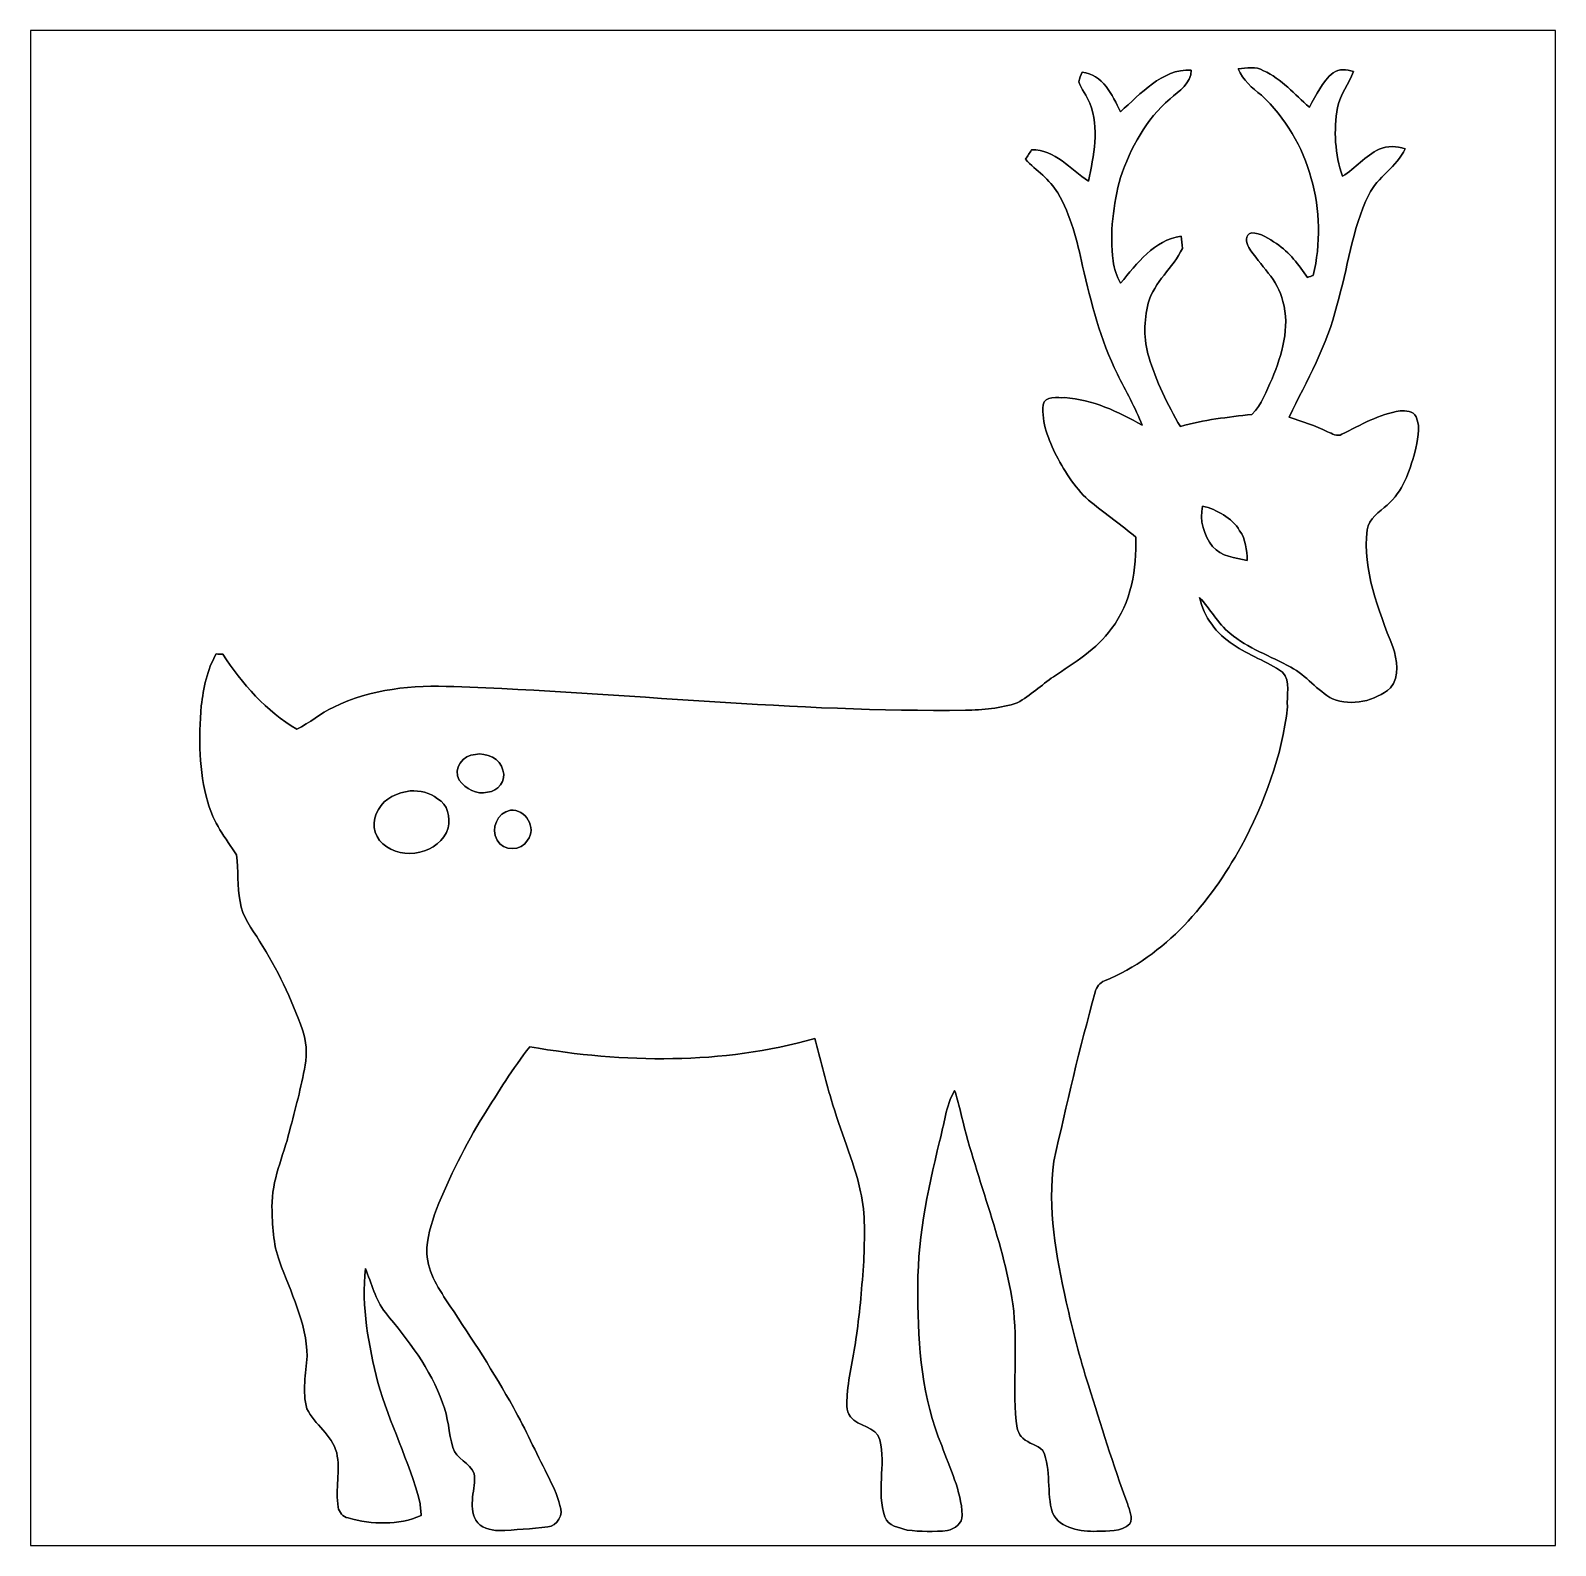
# Model space of a CAD drawing. Header units: centimetres. Extents: x -16.8 to 16.8, y -16.7 to 16.7.
import ezdxf

# ---------------------------------------------------------------- set-up
doc = ezdxf.new("R2010")
doc.units = ezdxf.units.CM
doc.header["$MEASUREMENT"] = 0
doc.layers.add('Layer 1', color=7, linetype='Continuous')

msp = doc.modelspace()

# ---------------------------------------------------------------- linework, layer by layer
at = {"layer": 'Layer 1', "color": 7}
for points, knots in [([(-16.77458, 16.66875), (-16.77458, 16.66875), (16.77458, 16.66875), (16.77458, 16.66875), (16.77458, 16.66875), (16.77458, 16.66875), (16.77458, -16.66875), (16.77458, -16.66875), (16.77458, -16.66875), (16.77458, -16.66875), (-16.77458, -16.66875), (-16.77458, -16.66875), (-16.77458, -16.66875), (-16.77458, -16.66875), (-16.77458, 16.66875), (-16.77458, 16.66875), (-16.77458, 16.66875), (-16.77458, 16.66875), (-16.77458, 16.66875), (-16.77458, 16.66875)], [0, 0, 0, 0, 0.16666667, 0.16666667, 0.16666667, 0.16666667, 0.33333333, 0.33333333, 0.33333333, 0.33333333, 0.5, 0.5, 0.5, 0.5, 0.66666667, 0.66666667, 0.66666667, 0.66666667, 1, 1, 1, 1]), ([(9.79382, 15.82349), (9.89577, 15.57514), (10.09967, 15.40404), (10.30499, 15.24353), (10.30499, 15.24353), (11.3725, 14.25646), (11.78419, 12.67672), (11.44376, 11.27654), (11.44376, 11.27654), (11.40213, 11.26314), (11.36086, 11.24973), (11.31993, 11.23597), (11.31993, 11.23597), (11.12555, 11.50973), (10.92376, 11.79195), (10.63872, 11.97857), (10.63872, 11.97857), (10.46621, 12.07876), (10.29829, 12.22763), (10.0838, 12.21422), (10.0838, 12.21422), (9.93634, 12.17718), (9.96174, 11.9955), (10.02771, 11.89672), (10.02771, 11.89672), (10.27112, 11.49809), (10.67964, 11.18341), (10.77524, 10.70681), (10.77524, 10.70681), (10.94034, 10.13531), (10.7569, 9.53523), (10.53924, 9.00324), (10.53924, 9.00324), (10.41118, 8.73407), (10.31346, 8.43209), (10.09544, 8.22184), (10.09544, 8.22184), (9.56698, 8.15834), (9.03534, 8.10472), (8.52205, 7.95549), (8.52205, 7.95549), (8.23842, 8.43844), (7.98724, 8.94609), (7.82955, 9.48478), (7.82955, 9.48478), (7.71207, 9.86755), (7.71737, 10.28241), (7.81438, 10.66871), (7.81438, 10.66871), (7.94314, 11.13719), (8.36401, 11.44552), (8.56791, 11.87521), (8.56791, 11.87521), (8.55945, 11.96552), (8.55521, 12.05371), (8.53828, 12.14226), (8.53828, 12.14226), (7.94491, 12.05583), (7.56179, 11.54254), (7.20831, 11.10932), (7.20831, 11.10932), (7.11941, 11.25855), (7.06014, 11.42471), (7.04638, 11.59898), (7.04638, 11.59898), (6.95889, 12.21211), (7.05026, 12.8397), (7.20372, 13.43484), (7.20372, 13.43484), (7.42915, 14.08148), (7.76287, 14.71789), (8.29486, 15.16486), (8.29486, 15.16486), (8.49066, 15.3349), (8.76688, 15.50458), (8.75982, 15.79739), (8.75982, 15.79739), (8.10084, 15.82244), (7.65916, 15.27034), (7.20196, 14.88193), (7.20196, 14.88193), (7.0298, 15.24882), (6.81284, 15.70108), (6.35847, 15.754), (6.35847, 15.754), (6.33271, 15.68379), (6.29885, 15.615), (6.28756, 15.54021), (6.28756, 15.54021), (6.34224, 15.37194), (6.46712, 15.23506), (6.52674, 15.06784), (6.52674, 15.06784), (6.74899, 14.51786), (6.61494, 13.91285), (6.49852, 13.35511), (6.49852, 13.35511), (6.10059, 13.60946), (5.7658, 14.05396), (5.24792, 14.04197), (5.24792, 14.04197), (5.20453, 13.97212), (5.16008, 13.90297), (5.11528, 13.83453), (5.11528, 13.83453), (5.35023, 13.58688), (5.65079, 13.39427), (5.82577, 13.09335), (5.82577, 13.09335), (6.10905, 12.59946), (6.2544, 12.03925), (6.37117, 11.48609), (6.37117, 11.48609), (6.56061, 10.67541), (6.76169, 9.85802), (7.13599, 9.10943), (7.13599, 9.10943), (7.31591, 8.73231), (7.53639, 8.37424), (7.68138, 7.98089), (7.68138, 7.98089), (7.15892, 8.28463), (6.58989, 8.54392), (5.97994, 8.59049), (5.97994, 8.59049), (5.82648, 8.57638), (5.54002, 8.6487), (5.50298, 8.42857), (5.50298, 8.42857), (5.46417, 8.03592), (5.62681, 7.65775), (5.79332, 7.31167), (5.79332, 7.31167), (5.99757, 6.93455), (6.22829, 6.55567), (6.56661, 6.28368), (6.56661, 6.28368), (6.88552, 6.02192), (7.22489, 5.78591), (7.54098, 5.51991), (7.54098, 5.51991), (7.55826, 4.82071), (7.44573, 4.07423), (7.00581, 3.50732), (7.00581, 3.50732), (6.68373, 3.04483), (6.18596, 2.7626), (5.73299, 2.44969), (5.73299, 2.44969), (5.46241, 2.26413), (5.22287, 2.03235), (4.9343, 1.87466), (4.9343, 1.87466), (4.56812, 1.75084), (4.17724, 1.71626), (3.79271, 1.71097), (3.79271, 1.71097), (0.03316, 1.66229), (-3.70911, 2.09973), (-7.46231, 2.23167), (-7.46231, 2.23167), (-8.35907, 2.26871), (-9.29076, 2.18475), (-10.10426, 1.77624), (-10.10426, 1.77624), (-10.39601, 1.65241), (-10.63202, 1.43051), (-10.91353, 1.29117), (-10.91353, 1.29117), (-11.58946, 1.68945), (-12.11827, 2.2927), (-12.54548, 2.94252), (-12.54548, 2.94252), (-12.59346, 2.94464), (-12.64144, 2.94711), (-12.68942, 2.94887), (-12.68942, 2.94887), (-12.89085, 2.60032), (-12.96811, 2.20028), (-13.01821, 1.80552), (-13.01821, 1.80552), (-13.07289, 1.09926), (-13.07606, 0.37324), (-12.87427, -0.31221), (-12.87427, -0.31221), (-12.75609, -0.74436), (-12.48869, -1.10878), (-12.24033, -1.47214), (-12.24033, -1.47214), (-12.1987, -1.81293), (-12.23469, -2.16218), (-12.16413, -2.50084), (-12.16413, -2.50084), (-12.12391, -2.83281), (-11.89919, -3.09527), (-11.73515, -3.37256), (-11.73515, -3.37256), (-11.34639, -3.98251), (-11.02924, -4.63868), (-10.79288, -5.32236), (-10.79288, -5.32236), (-10.70963, -5.57213), (-10.68388, -5.83777), (-10.73185, -6.09882), (-10.73185, -6.09882), (-10.81934, -6.58777), (-10.94987, -7.06755), (-11.07546, -7.54768), (-11.07546, -7.54768), (-11.21234, -8.10154), (-11.46986, -8.63141), (-11.46351, -9.2135), (-11.46351, -9.2135), (-11.44905, -9.61672), (-11.4427, -10.03371), (-11.29524, -10.41506), (-11.29524, -10.41506), (-11.05676, -11.09768), (-10.69799, -11.7669), (-10.6874, -12.50562), (-10.6874, -12.50562), (-10.71809, -12.88697), (-10.80029, -13.28138), (-10.69481, -13.6585), (-10.69481, -13.6585), (-10.5223, -14.01022), (-10.1406, -14.23352), (-10.039, -14.62652), (-10.039, -14.62652), (-9.95151, -15.02092), (-10.07322, -15.42979), (-10.00654, -15.82737), (-10.00654, -15.82737), (-9.98749, -15.94203), (-9.89789, -16.03446), (-9.7857, -16.06232), (-9.7857, -16.06232), (-9.26253, -16.20838), (-8.68398, -16.22848), (-8.17774, -16.00941), (-8.17774, -16.00941), (-8.18868, -15.91134), (-8.19185, -15.8115), (-8.21126, -15.71625), (-8.21126, -15.71625), (-8.4395, -14.81173), (-8.87871, -13.97811), (-9.13236, -13.08206), (-9.13236, -13.08206), (-9.33662, -12.26361), (-9.49819, -11.41906), (-9.40541, -10.57204), (-9.40541, -10.57204), (-9.27453, -10.90083), (-9.1888, -11.2582), (-8.96796, -11.54359), (-8.96796, -11.54359), (-8.4709, -12.14896), (-7.96925, -12.78043), (-7.70925, -13.52938), (-7.70925, -13.52938), (-7.57837, -13.84265), (-7.57661, -14.18908), (-7.48559, -14.51328), (-7.48559, -14.51328), (-7.40692, -14.76269), (-7.11094, -14.85124), (-7.01075, -15.08548), (-7.01075, -15.08548), (-6.97653, -15.42768), (-7.15645, -15.78928), (-6.97689, -16.11348), (-6.97689, -16.11348), (-6.87776, -16.28881), (-6.65692, -16.32902), (-6.47347, -16.34102), (-6.47347, -16.34102), (-6.11258, -16.33008), (-5.7531, -16.29622), (-5.39397, -16.25953), (-5.39397, -16.25953), (-5.18336, -16.23977), (-5.03661, -15.98048), (-5.13221, -15.78681), (-5.13221, -15.78681), (-5.17666, -15.54339), (-5.3019, -15.32749), (-5.40597, -15.1063), (-5.40597, -15.1063), (-5.65926, -14.61735), (-5.88257, -14.11323), (-6.15174, -13.63274), (-6.15174, -13.63274), (-6.57789, -12.86193), (-7.05873, -12.12356), (-7.54944, -11.39296), (-7.54944, -11.39296), (-7.77769, -11.04336), (-8.02852, -10.67647), (-8.05709, -10.24678), (-8.05709, -10.24678), (-8.05709, -9.90988), (-7.95902, -9.58286), (-7.84225, -9.26994), (-7.84225, -9.26994), (-7.55826, -8.55204), (-7.21148, -7.85812), (-6.80297, -7.20266), (-6.80297, -7.20266), (-6.48335, -6.68902), (-6.16726, -6.17079), (-5.79296, -5.69419), (-5.79296, -5.69419), (-3.72075, -6.05543), (-1.55751, -6.09177), (0.47837, -5.5118), (0.47837, -5.5118), (0.60113, -5.95701), (0.70697, -6.4068), (0.83891, -6.84989), (0.83891, -6.84989), (1.03611, -7.53357), (1.33385, -8.18656), (1.48661, -8.88365), (1.48661, -8.88365), (1.59879, -9.38389), (1.57656, -9.90141), (1.55469, -10.41012), (1.55469, -10.41012), (1.51765, -10.95657), (1.47814, -11.50408), (1.39347, -12.04595), (1.39347, -12.04595), (1.34232, -12.48481), (1.23014, -12.91449), (1.18992, -13.35476), (1.18992, -13.35476), (1.1878, -13.51139), (1.15676, -13.70154), (1.26541, -13.83418), (1.26541, -13.83418), (1.43827, -14.06842), (1.82139, -14.03209), (1.91276, -14.34677), (1.91276, -14.34677), (2.0447, -14.90274), (1.83092, -15.49188), (2.02212, -16.03939), (2.02212, -16.03939), (2.09162, -16.24083), (2.33362, -16.27787), (2.51072, -16.32761), (2.51072, -16.32761), (2.80423, -16.36748), (3.10303, -16.36713), (3.39831, -16.34137), (3.39831, -16.34137), (3.55706, -16.30433), (3.73133, -16.18051), (3.72145, -15.99953), (3.72145, -15.99953), (3.70276, -15.45943), (3.44699, -14.97154), (3.27272, -14.47094), (3.27272, -14.47094), (2.84127, -13.42919), (2.74426, -12.2869), (2.74955, -11.16965), (2.74955, -11.16965), (2.71815, -10.02101), (2.94887, -8.88682), (3.22615, -7.7784), (3.22615, -7.7784), (3.32669, -7.40304), (3.35844, -6.99805), (3.55494, -6.65551), (3.55494, -6.65551), (3.60504, -6.79591), (3.64208, -6.93914), (3.67665, -7.08413), (3.67665, -7.08413), (4.00579, -8.52276), (4.60904, -9.88977), (4.83588, -11.35309), (4.83588, -11.35309), (4.95053, -12.20823), (4.83341, -13.07394), (4.9082, -13.93155), (4.9082, -13.93155), (4.93077, -14.06066), (4.94206, -14.22118), (5.05883, -14.30726), (5.05883, -14.30726), (5.18442, -14.42896), (5.37281, -14.45613), (5.49734, -14.57643), (5.49734, -14.57643), (5.69172, -15.01069), (5.57177, -15.50529), (5.70759, -15.95332), (5.70759, -15.95332), (5.88857, -16.30574), (6.32883, -16.36607), (6.68549, -16.35654), (6.68549, -16.35654), (6.92467, -16.34561), (7.22171, -16.37347), (7.41045, -16.19356), (7.41045, -16.19356), (7.4863, -16.0528), (7.39034, -15.89052), (7.36212, -15.74729), (7.36212, -15.74729), (7.03262, -14.89428), (6.78251, -14.01374), (6.50311, -13.14344), (6.50311, -13.14344), (6.30449, -12.54231), (6.15738, -11.92565), (6.00957, -11.31041), (6.00957, -11.31041), (5.79296, -10.29547), (5.59294, -9.25336), (5.7404, -8.21302), (5.7404, -8.21302), (6.01169, -6.96595), (6.30978, -5.72452), (6.64598, -4.49333), (6.64598, -4.49333), (6.67385, -4.38221), (6.74441, -4.28343), (6.85482, -4.24321), (6.85482, -4.24321), (8.19714, -3.69499), (9.17081, -2.5273), (9.85873, -1.28764), (9.85873, -1.28764), (10.36884, -0.33338), (10.75831, 0.70273), (10.87967, 1.78259), (10.87967, 1.78259), (10.85321, 2.02847), (10.95551, 2.34738), (10.77031, 2.54988), (10.77031, 2.54988), (10.43093, 2.79083), (10.02206, 2.91359), (9.6834, 3.15736), (9.6834, 3.15736), (9.31404, 3.38984), (9.03958, 3.76872), (8.94151, 4.19417), (8.94151, 4.19417), (9.1821, 3.94582), (9.33873, 3.62232), (9.61319, 3.40466), (9.61319, 3.40466), (10.00725, 3.06987), (10.50572, 2.90795), (10.94952, 2.65677), (10.94952, 2.65677), (11.29877, 2.48038), (11.52631, 2.14171), (11.87097, 1.95897), (11.87097, 1.95897), (12.29395, 1.79493), (12.80513, 1.91029), (13.14521, 2.20133), (13.14521, 2.20133), (13.34452, 2.46063), (13.29655, 2.82152), (13.19389, 3.10903), (13.19389, 3.10903), (12.87674, 3.92642), (12.52926, 4.78861), (12.63015, 5.68254), (12.63015, 5.68254), (12.66437, 5.93266), (12.90391, 6.06989), (13.07112, 6.22723), (13.07112, 6.22723), (13.41332, 6.5218), (13.56254, 6.96383), (13.68037, 7.38434), (13.68037, 7.38434), (13.73434, 7.6387), (13.81725, 7.91598), (13.70753, 8.16857), (13.70753, 8.16857), (13.64932, 8.29769), (13.47682, 8.30792), (13.35722, 8.29769), (13.35722, 8.29769), (12.89579, 8.22572), (12.48657, 7.9883), (12.07488, 7.78369), (12.07488, 7.78369), (11.96904, 7.72336), (11.85757, 7.79815), (11.76126, 7.83943), (11.76126, 7.83943), (11.49138, 7.97701), (11.19893, 8.05956), (10.9153, 8.16151), (10.9153, 8.16151), (11.30053, 8.96479), (11.76126, 9.74372), (11.96269, 10.62038), (11.96269, 10.62038), (12.20964, 11.42647), (12.28796, 12.28831), (12.66472, 13.05066), (12.66472, 13.05066), (12.85416, 13.45212), (13.29161, 13.65956), (13.46517, 14.06807), (13.46517, 14.06807), (13.28102, 14.12205), (13.0743, 14.13792), (12.89685, 14.05572), (12.89685, 14.05572), (12.58711, 13.91285), (12.37403, 13.63521), (12.08687, 13.46024), (12.08687, 13.46024), (11.92565, 13.94566), (11.88685, 14.47271), (11.98174, 14.97542), (11.98174, 14.97542), (12.03219, 15.26469), (12.23716, 15.48977), (12.32711, 15.76423), (12.32711, 15.76423), (12.18283, 15.81044), (12.01349, 15.8369), (11.88332, 15.73847), (11.88332, 15.73847), (11.63567, 15.54515), (11.51572, 15.24564), (11.36015, 14.98212), (11.36015, 14.98212), (11.03171, 15.25693), (10.75443, 15.60865), (10.35156, 15.78328), (10.35156, 15.78328), (10.18222, 15.88982), (9.97938, 15.84219), (9.79382, 15.82349)], [0, 0, 0, 0, 0.00724638, 0.00724638, 0.00724638, 0.00724638, 0.01449275, 0.01449275, 0.01449275, 0.01449275, 0.02173913, 0.02173913, 0.02173913, 0.02173913, 0.02898551, 0.02898551, 0.02898551, 0.02898551, 0.03623188, 0.03623188, 0.03623188, 0.03623188, 0.04347826, 0.04347826, 0.04347826, 0.04347826, 0.05072464, 0.05072464, 0.05072464, 0.05072464, 0.05797101, 0.05797101, 0.05797101, 0.05797101, 0.06521739, 0.06521739, 0.06521739, 0.06521739, 0.07246377, 0.07246377, 0.07246377, 0.07246377, 0.07971014, 0.07971014, 0.07971014, 0.07971014, 0.08695652, 0.08695652, 0.08695652, 0.08695652, 0.0942029, 0.0942029, 0.0942029, 0.0942029, 0.10144928, 0.10144928, 0.10144928, 0.10144928, 0.10869565, 0.10869565, 0.10869565, 0.10869565, 0.11594203, 0.11594203, 0.11594203, 0.11594203, 0.12318841, 0.12318841, 0.12318841, 0.12318841, 0.13043478, 0.13043478, 0.13043478, 0.13043478, 0.13768116, 0.13768116, 0.13768116, 0.13768116, 0.14492754, 0.14492754, 0.14492754, 0.14492754, 0.15217391, 0.15217391, 0.15217391, 0.15217391, 0.15942029, 0.15942029, 0.15942029, 0.15942029, 0.16666667, 0.16666667, 0.16666667, 0.16666667, 0.17391304, 0.17391304, 0.17391304, 0.17391304, 0.18115942, 0.18115942, 0.18115942, 0.18115942, 0.1884058, 0.1884058, 0.1884058, 0.1884058, 0.19565217, 0.19565217, 0.19565217, 0.19565217, 0.20289855, 0.20289855, 0.20289855, 0.20289855, 0.21014493, 0.21014493, 0.21014493, 0.21014493, 0.2173913, 0.2173913, 0.2173913, 0.2173913, 0.22463768, 0.22463768, 0.22463768, 0.22463768, 0.23188406, 0.23188406, 0.23188406, 0.23188406, 0.23913043, 0.23913043, 0.23913043, 0.23913043, 0.24637681, 0.24637681, 0.24637681, 0.24637681, 0.25362319, 0.25362319, 0.25362319, 0.25362319, 0.26086957, 0.26086957, 0.26086957, 0.26086957, 0.26811594, 0.26811594, 0.26811594, 0.26811594, 0.27536232, 0.27536232, 0.27536232, 0.27536232, 0.2826087, 0.2826087, 0.2826087, 0.2826087, 0.28985507, 0.28985507, 0.28985507, 0.28985507, 0.29710145, 0.29710145, 0.29710145, 0.29710145, 0.30434783, 0.30434783, 0.30434783, 0.30434783, 0.3115942, 0.3115942, 0.3115942, 0.3115942, 0.31884058, 0.31884058, 0.31884058, 0.31884058, 0.32608696, 0.32608696, 0.32608696, 0.32608696, 0.33333333, 0.33333333, 0.33333333, 0.33333333, 0.34057971, 0.34057971, 0.34057971, 0.34057971, 0.34782609, 0.34782609, 0.34782609, 0.34782609, 0.35507246, 0.35507246, 0.35507246, 0.35507246, 0.36231884, 0.36231884, 0.36231884, 0.36231884, 0.36956522, 0.36956522, 0.36956522, 0.36956522, 0.37681159, 0.37681159, 0.37681159, 0.37681159, 0.38405797, 0.38405797, 0.38405797, 0.38405797, 0.39130435, 0.39130435, 0.39130435, 0.39130435, 0.39855072, 0.39855072, 0.39855072, 0.39855072, 0.4057971, 0.4057971, 0.4057971, 0.4057971, 0.41304348, 0.41304348, 0.41304348, 0.41304348, 0.42028986, 0.42028986, 0.42028986, 0.42028986, 0.42753623, 0.42753623, 0.42753623, 0.42753623, 0.43478261, 0.43478261, 0.43478261, 0.43478261, 0.44202899, 0.44202899, 0.44202899, 0.44202899, 0.44927536, 0.44927536, 0.44927536, 0.44927536, 0.45652174, 0.45652174, 0.45652174, 0.45652174, 0.46376812, 0.46376812, 0.46376812, 0.46376812, 0.47101449, 0.47101449, 0.47101449, 0.47101449, 0.47826087, 0.47826087, 0.47826087, 0.47826087, 0.48550725, 0.48550725, 0.48550725, 0.48550725, 0.49275362, 0.49275362, 0.49275362, 0.49275362, 0.5, 0.5, 0.5, 0.5, 0.50724638, 0.50724638, 0.50724638, 0.50724638, 0.51449275, 0.51449275, 0.51449275, 0.51449275, 0.52173913, 0.52173913, 0.52173913, 0.52173913, 0.52898551, 0.52898551, 0.52898551, 0.52898551, 0.53623188, 0.53623188, 0.53623188, 0.53623188, 0.54347826, 0.54347826, 0.54347826, 0.54347826, 0.55072464, 0.55072464, 0.55072464, 0.55072464, 0.55797101, 0.55797101, 0.55797101, 0.55797101, 0.56521739, 0.56521739, 0.56521739, 0.56521739, 0.57246377, 0.57246377, 0.57246377, 0.57246377, 0.57971014, 0.57971014, 0.57971014, 0.57971014, 0.58695652, 0.58695652, 0.58695652, 0.58695652, 0.5942029, 0.5942029, 0.5942029, 0.5942029, 0.60144928, 0.60144928, 0.60144928, 0.60144928, 0.60869565, 0.60869565, 0.60869565, 0.60869565, 0.61594203, 0.61594203, 0.61594203, 0.61594203, 0.62318841, 0.62318841, 0.62318841, 0.62318841, 0.63043478, 0.63043478, 0.63043478, 0.63043478, 0.63768116, 0.63768116, 0.63768116, 0.63768116, 0.64492754, 0.64492754, 0.64492754, 0.64492754, 0.65217391, 0.65217391, 0.65217391, 0.65217391, 0.65942029, 0.65942029, 0.65942029, 0.65942029, 0.66666667, 0.66666667, 0.66666667, 0.66666667, 0.67391304, 0.67391304, 0.67391304, 0.67391304, 0.68115942, 0.68115942, 0.68115942, 0.68115942, 0.6884058, 0.6884058, 0.6884058, 0.6884058, 0.69565217, 0.69565217, 0.69565217, 0.69565217, 0.70289855, 0.70289855, 0.70289855, 0.70289855, 0.71014493, 0.71014493, 0.71014493, 0.71014493, 0.7173913, 0.7173913, 0.7173913, 0.7173913, 0.72463768, 0.72463768, 0.72463768, 0.72463768, 0.73188406, 0.73188406, 0.73188406, 0.73188406, 0.73913043, 0.73913043, 0.73913043, 0.73913043, 0.74637681, 0.74637681, 0.74637681, 0.74637681, 0.75362319, 0.75362319, 0.75362319, 0.75362319, 0.76086957, 0.76086957, 0.76086957, 0.76086957, 0.76811594, 0.76811594, 0.76811594, 0.76811594, 0.77536232, 0.77536232, 0.77536232, 0.77536232, 0.7826087, 0.7826087, 0.7826087, 0.7826087, 0.78985507, 0.78985507, 0.78985507, 0.78985507, 0.79710145, 0.79710145, 0.79710145, 0.79710145, 0.80434783, 0.80434783, 0.80434783, 0.80434783, 0.8115942, 0.8115942, 0.8115942, 0.8115942, 0.81884058, 0.81884058, 0.81884058, 0.81884058, 0.82608696, 0.82608696, 0.82608696, 0.82608696, 0.83333333, 0.83333333, 0.83333333, 0.83333333, 0.84057971, 0.84057971, 0.84057971, 0.84057971, 0.84782609, 0.84782609, 0.84782609, 0.84782609, 0.85507246, 0.85507246, 0.85507246, 0.85507246, 0.86231884, 0.86231884, 0.86231884, 0.86231884, 0.86956522, 0.86956522, 0.86956522, 0.86956522, 0.87681159, 0.87681159, 0.87681159, 0.87681159, 0.88405797, 0.88405797, 0.88405797, 0.88405797, 0.89130435, 0.89130435, 0.89130435, 0.89130435, 0.89855072, 0.89855072, 0.89855072, 0.89855072, 0.9057971, 0.9057971, 0.9057971, 0.9057971, 0.91304348, 0.91304348, 0.91304348, 0.91304348, 0.92028986, 0.92028986, 0.92028986, 0.92028986, 0.92753623, 0.92753623, 0.92753623, 0.92753623, 0.93478261, 0.93478261, 0.93478261, 0.93478261, 0.94202899, 0.94202899, 0.94202899, 0.94202899, 0.94927536, 0.94927536, 0.94927536, 0.94927536, 0.95652174, 0.95652174, 0.95652174, 0.95652174, 0.96376812, 0.96376812, 0.96376812, 0.96376812, 0.97101449, 0.97101449, 0.97101449, 0.97101449, 0.97826087, 0.97826087, 0.97826087, 0.97826087, 0.98550725, 0.98550725, 0.98550725, 0.98550725, 1, 1, 1, 1]), ([(9.01065, 6.20324), (9.32991, 6.12316), (9.64953, 5.95101), (9.82627, 5.66244), (9.82627, 5.66244), (9.96103, 5.47441), (9.98432, 5.23346), (9.99349, 5.00839), (9.99349, 5.00839), (9.72855, 5.07048), (9.41564, 5.08741), (9.23149, 5.3153), (9.23149, 5.3153), (9.03429, 5.5566), (8.94045, 5.8988), (9.01065, 6.20324)], [0, 0, 0, 0, 0.2, 0.2, 0.2, 0.2, 0.4, 0.4, 0.4, 0.4, 0.6, 0.6, 0.6, 0.6, 1, 1, 1, 1]), ([(-6.98712, 0.74013), (-6.74723, 0.78458), (-6.43326, 0.64629), (-6.38175, 0.39088), (-6.38175, 0.39088), (-6.29673, 0.16898), (-6.49323, -0.08326), (-6.71936, -0.08996), (-6.71936, -0.08996), (-6.95713, -0.15522), (-7.20513, -0.01446), (-7.34342, 0.17216), (-7.34342, 0.17216), (-7.48841, 0.43251), (-7.25876, 0.72849), (-6.98712, 0.74013)], [0, 0, 0, 0, 0.2, 0.2, 0.2, 0.2, 0.4, 0.4, 0.4, 0.4, 0.6, 0.6, 0.6, 0.6, 1, 1, 1, 1]), ([(-8.42151, -0.0635), (-8.20879, -0.05151), (-7.98795, -0.10231), (-7.81826, -0.23566), (-7.81826, -0.23566), (-7.59072, -0.35525), (-7.53639, -0.64805), (-7.58437, -0.87877), (-7.58437, -0.87877), (-7.76993, -1.45168), (-8.59437, -1.6189), (-9.02264, -1.22661), (-9.02264, -1.22661), (-9.23713, -1.05128), (-9.27841, -0.70026), (-9.11931, -0.47554), (-9.11931, -0.47554), (-8.99019, -0.21766), (-8.68962, -0.10301), (-8.42151, -0.0635)], [0, 0, 0, 0, 0.16666667, 0.16666667, 0.16666667, 0.16666667, 0.33333333, 0.33333333, 0.33333333, 0.33333333, 0.5, 0.5, 0.5, 0.5, 0.66666667, 0.66666667, 0.66666667, 0.66666667, 1, 1, 1, 1]), ([(-6.21594, -0.49071), (-5.87869, -0.45226), (-5.63421, -0.88089), (-5.83847, -1.14688), (-5.83847, -1.14688), (-5.96053, -1.397), (-6.38916, -1.39629), (-6.5084, -1.14441), (-6.5084, -1.14441), (-6.64986, -0.89676), (-6.51228, -0.53799), (-6.21594, -0.49071)], [0, 0, 0, 0, 0.25, 0.25, 0.25, 0.25, 0.5, 0.5, 0.5, 0.5, 1, 1, 1, 1])]:
    msp.add_open_spline(points, degree=3, knots=knots, dxfattribs=at)
at = {"layer": 'Layer 1', "color": 253}
for points, knots in [([(9.79382, 15.82349), (9.97938, 15.84219), (10.18222, 15.88982), (10.35156, 15.78328), (10.35156, 15.78328), (10.75443, 15.60865), (11.03171, 15.25693), (11.36015, 14.98212), (11.36015, 14.98212), (11.51572, 15.24564), (11.63567, 15.54515), (11.88332, 15.73847), (11.88332, 15.73847), (12.01349, 15.8369), (12.18283, 15.81044), (12.32711, 15.76423), (12.32711, 15.76423), (12.23716, 15.48977), (12.03219, 15.26469), (11.98174, 14.97542), (11.98174, 14.97542), (11.88685, 14.47271), (11.92565, 13.94566), (12.08687, 13.46024), (12.08687, 13.46024), (12.37403, 13.63521), (12.58711, 13.91285), (12.89685, 14.05572), (12.89685, 14.05572), (13.0743, 14.13792), (13.28102, 14.12205), (13.46517, 14.06807), (13.46517, 14.06807), (13.29161, 13.65956), (12.85416, 13.45212), (12.66472, 13.05066), (12.66472, 13.05066), (12.28796, 12.28831), (12.20964, 11.42647), (11.96269, 10.62038), (11.96269, 10.62038), (11.76126, 9.74372), (11.30053, 8.96479), (10.9153, 8.16151), (10.9153, 8.16151), (11.19893, 8.05956), (11.49138, 7.97701), (11.76126, 7.83943), (11.76126, 7.83943), (11.85757, 7.79815), (11.96904, 7.72336), (12.07488, 7.78369), (12.07488, 7.78369), (12.48657, 7.9883), (12.89579, 8.22572), (13.35722, 8.29769), (13.35722, 8.29769), (13.47682, 8.30792), (13.64932, 8.29769), (13.70753, 8.16857), (13.70753, 8.16857), (13.81725, 7.91598), (13.73434, 7.6387), (13.68037, 7.38434), (13.68037, 7.38434), (13.56254, 6.96383), (13.41332, 6.5218), (13.07112, 6.22723), (13.07112, 6.22723), (12.90391, 6.06989), (12.66437, 5.93266), (12.63015, 5.68254), (12.63015, 5.68254), (12.52926, 4.78861), (12.87674, 3.92642), (13.19389, 3.10903), (13.19389, 3.10903), (13.29655, 2.82152), (13.34452, 2.46063), (13.14521, 2.20133), (13.14521, 2.20133), (12.80513, 1.91029), (12.29395, 1.79493), (11.87097, 1.95897), (11.87097, 1.95897), (11.52631, 2.14171), (11.29877, 2.48038), (10.94952, 2.65677), (10.94952, 2.65677), (10.50572, 2.90795), (10.00725, 3.06987), (9.61319, 3.40466), (9.61319, 3.40466), (9.33873, 3.62232), (9.1821, 3.94582), (8.94151, 4.19417), (8.94151, 4.19417), (9.03958, 3.76872), (9.31404, 3.38984), (9.6834, 3.15736), (9.6834, 3.15736), (10.02206, 2.91359), (10.43093, 2.79083), (10.77031, 2.54988), (10.77031, 2.54988), (10.95551, 2.34738), (10.85321, 2.02847), (10.87967, 1.78259), (10.87967, 1.78259), (10.75831, 0.70273), (10.36884, -0.33338), (9.85873, -1.28764), (9.85873, -1.28764), (9.17081, -2.5273), (8.19714, -3.69499), (6.85482, -4.24321), (6.85482, -4.24321), (6.74441, -4.28343), (6.67385, -4.38221), (6.64598, -4.49333), (6.64598, -4.49333), (6.30978, -5.72452), (6.01169, -6.96595), (5.7404, -8.21302), (5.7404, -8.21302), (5.59294, -9.25336), (5.79296, -10.29547), (6.00957, -11.31041), (6.00957, -11.31041), (6.15738, -11.92565), (6.30449, -12.54231), (6.50311, -13.14344), (6.50311, -13.14344), (6.78251, -14.01374), (7.03262, -14.89428), (7.36212, -15.74729), (7.36212, -15.74729), (7.39034, -15.89052), (7.4863, -16.0528), (7.41045, -16.19356), (7.41045, -16.19356), (7.22171, -16.37347), (6.92467, -16.34561), (6.68549, -16.35654), (6.68549, -16.35654), (6.32883, -16.36607), (5.88857, -16.30574), (5.70759, -15.95332), (5.70759, -15.95332), (5.57177, -15.50529), (5.69172, -15.01069), (5.49734, -14.57643), (5.49734, -14.57643), (5.37281, -14.45613), (5.18442, -14.42896), (5.05883, -14.30726), (5.05883, -14.30726), (4.94206, -14.22118), (4.93077, -14.06066), (4.9082, -13.93155), (4.9082, -13.93155), (4.83341, -13.07394), (4.95053, -12.20823), (4.83588, -11.35309), (4.83588, -11.35309), (4.60904, -9.88977), (4.00579, -8.52276), (3.67665, -7.08413), (3.67665, -7.08413), (3.64208, -6.93914), (3.60504, -6.79591), (3.55494, -6.65551), (3.55494, -6.65551), (3.35844, -6.99805), (3.32669, -7.40304), (3.22615, -7.7784), (3.22615, -7.7784), (2.94887, -8.88682), (2.71815, -10.02101), (2.74955, -11.16965), (2.74955, -11.16965), (2.74426, -12.2869), (2.84127, -13.42919), (3.27272, -14.47094), (3.27272, -14.47094), (3.44699, -14.97154), (3.70276, -15.45943), (3.72145, -15.99953), (3.72145, -15.99953), (3.73133, -16.18051), (3.55706, -16.30433), (3.39831, -16.34137), (3.39831, -16.34137), (3.10303, -16.36713), (2.80423, -16.36748), (2.51072, -16.32761), (2.51072, -16.32761), (2.33362, -16.27787), (2.09162, -16.24083), (2.02212, -16.03939), (2.02212, -16.03939), (1.83092, -15.49188), (2.0447, -14.90274), (1.91276, -14.34677), (1.91276, -14.34677), (1.82139, -14.03209), (1.43827, -14.06842), (1.26541, -13.83418), (1.26541, -13.83418), (1.15676, -13.70154), (1.1878, -13.51139), (1.18992, -13.35476), (1.18992, -13.35476), (1.23014, -12.91449), (1.34232, -12.48481), (1.39347, -12.04595), (1.39347, -12.04595), (1.47814, -11.50408), (1.51765, -10.95657), (1.55469, -10.41012), (1.55469, -10.41012), (1.57656, -9.90141), (1.59879, -9.38389), (1.48661, -8.88365), (1.48661, -8.88365), (1.33385, -8.18656), (1.03611, -7.53357), (0.83891, -6.84989), (0.83891, -6.84989), (0.70697, -6.4068), (0.60113, -5.95701), (0.47837, -5.5118), (0.47837, -5.5118), (-1.55751, -6.09177), (-3.72075, -6.05543), (-5.79296, -5.69419), (-5.79296, -5.69419), (-6.16726, -6.17079), (-6.48335, -6.68902), (-6.80297, -7.20266), (-6.80297, -7.20266), (-7.21148, -7.85812), (-7.55826, -8.55204), (-7.84225, -9.26994), (-7.84225, -9.26994), (-7.95902, -9.58286), (-8.05709, -9.90988), (-8.05709, -10.24678), (-8.05709, -10.24678), (-8.02852, -10.67647), (-7.77769, -11.04336), (-7.54944, -11.39296), (-7.54944, -11.39296), (-7.05873, -12.12356), (-6.57789, -12.86193), (-6.15174, -13.63274), (-6.15174, -13.63274), (-5.88257, -14.11323), (-5.65926, -14.61735), (-5.40597, -15.1063), (-5.40597, -15.1063), (-5.3019, -15.32749), (-5.17666, -15.54339), (-5.13221, -15.78681), (-5.13221, -15.78681), (-5.03661, -15.98048), (-5.18336, -16.23977), (-5.39397, -16.25953), (-5.39397, -16.25953), (-5.7531, -16.29622), (-6.11258, -16.33008), (-6.47347, -16.34102), (-6.47347, -16.34102), (-6.65692, -16.32902), (-6.87776, -16.28881), (-6.97689, -16.11348), (-6.97689, -16.11348), (-7.15645, -15.78928), (-6.97653, -15.42768), (-7.01075, -15.08548), (-7.01075, -15.08548), (-7.11094, -14.85124), (-7.40692, -14.76269), (-7.48559, -14.51328), (-7.48559, -14.51328), (-7.57661, -14.18908), (-7.57837, -13.84265), (-7.70925, -13.52938), (-7.70925, -13.52938), (-7.96925, -12.78043), (-8.4709, -12.14896), (-8.96796, -11.54359), (-8.96796, -11.54359), (-9.1888, -11.2582), (-9.27453, -10.90083), (-9.40541, -10.57204), (-9.40541, -10.57204), (-9.49819, -11.41906), (-9.33662, -12.26361), (-9.13236, -13.08206), (-9.13236, -13.08206), (-8.87871, -13.97811), (-8.4395, -14.81173), (-8.21126, -15.71625), (-8.21126, -15.71625), (-8.19185, -15.8115), (-8.18868, -15.91134), (-8.17774, -16.00941), (-8.17774, -16.00941), (-8.68398, -16.22848), (-9.26253, -16.20838), (-9.7857, -16.06232), (-9.7857, -16.06232), (-9.89789, -16.03446), (-9.98749, -15.94203), (-10.00654, -15.82737), (-10.00654, -15.82737), (-10.07322, -15.42979), (-9.95151, -15.02092), (-10.039, -14.62652), (-10.039, -14.62652), (-10.1406, -14.23352), (-10.5223, -14.01022), (-10.69481, -13.6585), (-10.69481, -13.6585), (-10.80029, -13.28138), (-10.71809, -12.88697), (-10.6874, -12.50562), (-10.6874, -12.50562), (-10.69799, -11.7669), (-11.05676, -11.09768), (-11.29524, -10.41506), (-11.29524, -10.41506), (-11.4427, -10.03371), (-11.44905, -9.61672), (-11.46351, -9.2135), (-11.46351, -9.2135), (-11.46986, -8.63141), (-11.21234, -8.10154), (-11.07546, -7.54768), (-11.07546, -7.54768), (-10.94987, -7.06755), (-10.81934, -6.58777), (-10.73185, -6.09882), (-10.73185, -6.09882), (-10.68388, -5.83777), (-10.70963, -5.57213), (-10.79288, -5.32236), (-10.79288, -5.32236), (-11.02924, -4.63868), (-11.34639, -3.98251), (-11.73515, -3.37256), (-11.73515, -3.37256), (-11.89919, -3.09527), (-12.12391, -2.83281), (-12.16413, -2.50084), (-12.16413, -2.50084), (-12.23469, -2.16218), (-12.1987, -1.81293), (-12.24033, -1.47214), (-12.24033, -1.47214), (-12.48869, -1.10878), (-12.75609, -0.74436), (-12.87427, -0.31221), (-12.87427, -0.31221), (-13.07606, 0.37324), (-13.07289, 1.09926), (-13.01821, 1.80552), (-13.01821, 1.80552), (-12.96811, 2.20028), (-12.89085, 2.60032), (-12.68942, 2.94887), (-12.68942, 2.94887), (-12.64144, 2.94711), (-12.59346, 2.94464), (-12.54548, 2.94252), (-12.54548, 2.94252), (-12.11827, 2.2927), (-11.58946, 1.68945), (-10.91353, 1.29117), (-10.91353, 1.29117), (-10.63202, 1.43051), (-10.39601, 1.65241), (-10.10426, 1.77624), (-10.10426, 1.77624), (-9.29076, 2.18475), (-8.35907, 2.26871), (-7.46231, 2.23167), (-7.46231, 2.23167), (-3.70911, 2.09973), (0.03316, 1.66229), (3.79271, 1.71097), (3.79271, 1.71097), (4.17724, 1.71626), (4.56812, 1.75084), (4.9343, 1.87466), (4.9343, 1.87466), (5.22287, 2.03235), (5.46241, 2.26413), (5.73299, 2.44969), (5.73299, 2.44969), (6.18596, 2.7626), (6.68373, 3.04483), (7.00581, 3.50732), (7.00581, 3.50732), (7.44573, 4.07423), (7.55826, 4.82071), (7.54098, 5.51991), (7.54098, 5.51991), (7.22489, 5.78591), (6.88552, 6.02192), (6.56661, 6.28368), (6.56661, 6.28368), (6.22829, 6.55567), (5.99757, 6.93455), (5.79332, 7.31167), (5.79332, 7.31167), (5.62681, 7.65775), (5.46417, 8.03592), (5.50298, 8.42857), (5.50298, 8.42857), (5.54002, 8.6487), (5.82648, 8.57638), (5.97994, 8.59049), (5.97994, 8.59049), (6.58989, 8.54392), (7.15892, 8.28463), (7.68138, 7.98089), (7.68138, 7.98089), (7.53639, 8.37424), (7.31591, 8.73231), (7.13599, 9.10943), (7.13599, 9.10943), (6.76169, 9.85802), (6.56061, 10.67541), (6.37117, 11.48609), (6.37117, 11.48609), (6.2544, 12.03925), (6.10905, 12.59946), (5.82577, 13.09335), (5.82577, 13.09335), (5.65079, 13.39427), (5.35023, 13.58688), (5.11528, 13.83453), (5.11528, 13.83453), (5.16008, 13.90297), (5.20453, 13.97212), (5.24792, 14.04197), (5.24792, 14.04197), (5.7658, 14.05396), (6.10059, 13.60946), (6.49852, 13.35511), (6.49852, 13.35511), (6.61494, 13.91285), (6.74899, 14.51786), (6.52674, 15.06784), (6.52674, 15.06784), (6.46712, 15.23506), (6.34224, 15.37194), (6.28756, 15.54021), (6.28756, 15.54021), (6.29885, 15.615), (6.33271, 15.68379), (6.35847, 15.754), (6.35847, 15.754), (6.81284, 15.70108), (7.0298, 15.24882), (7.20196, 14.88193), (7.20196, 14.88193), (7.65916, 15.27034), (8.10084, 15.82244), (8.75982, 15.79739), (8.75982, 15.79739), (8.76688, 15.50458), (8.49066, 15.3349), (8.29486, 15.16486), (8.29486, 15.16486), (7.76287, 14.71789), (7.42915, 14.08148), (7.20372, 13.43484), (7.20372, 13.43484), (7.05026, 12.8397), (6.95889, 12.21211), (7.04638, 11.59898), (7.04638, 11.59898), (7.06014, 11.42471), (7.11941, 11.25855), (7.20831, 11.10932), (7.20831, 11.10932), (7.56179, 11.54254), (7.94491, 12.05583), (8.53828, 12.14226), (8.53828, 12.14226), (8.55521, 12.05371), (8.55945, 11.96552), (8.56791, 11.87521), (8.56791, 11.87521), (8.36401, 11.44552), (7.94314, 11.13719), (7.81438, 10.66871), (7.81438, 10.66871), (7.71737, 10.28241), (7.71207, 9.86755), (7.82955, 9.48478), (7.82955, 9.48478), (7.98724, 8.94609), (8.23842, 8.43844), (8.52205, 7.95549), (8.52205, 7.95549), (9.03534, 8.10472), (9.56698, 8.15834), (10.09544, 8.22184), (10.09544, 8.22184), (10.31346, 8.43209), (10.41118, 8.73407), (10.53924, 9.00324), (10.53924, 9.00324), (10.7569, 9.53523), (10.94034, 10.13531), (10.77524, 10.70681), (10.77524, 10.70681), (10.67964, 11.18341), (10.27112, 11.49809), (10.02771, 11.89672), (10.02771, 11.89672), (9.96174, 11.9955), (9.93634, 12.17718), (10.0838, 12.21422), (10.0838, 12.21422), (10.29829, 12.22763), (10.46621, 12.07876), (10.63872, 11.97857), (10.63872, 11.97857), (10.92376, 11.79195), (11.12555, 11.50973), (11.31993, 11.23597), (11.31993, 11.23597), (11.36086, 11.24973), (11.40213, 11.26314), (11.44376, 11.27654), (11.44376, 11.27654), (11.78419, 12.67672), (11.3725, 14.25646), (10.30499, 15.24353), (10.30499, 15.24353), (10.09967, 15.40404), (9.89577, 15.57514), (9.79382, 15.82349), (9.79382, 15.82349), (9.79382, 15.82349), (9.79382, 15.82349), (9.79382, 15.82349)], [0, 0, 0, 0, 0.00719424, 0.00719424, 0.00719424, 0.00719424, 0.01438849, 0.01438849, 0.01438849, 0.01438849, 0.02158273, 0.02158273, 0.02158273, 0.02158273, 0.02877698, 0.02877698, 0.02877698, 0.02877698, 0.03597122, 0.03597122, 0.03597122, 0.03597122, 0.04316547, 0.04316547, 0.04316547, 0.04316547, 0.05035971, 0.05035971, 0.05035971, 0.05035971, 0.05755396, 0.05755396, 0.05755396, 0.05755396, 0.0647482, 0.0647482, 0.0647482, 0.0647482, 0.07194245, 0.07194245, 0.07194245, 0.07194245, 0.07913669, 0.07913669, 0.07913669, 0.07913669, 0.08633094, 0.08633094, 0.08633094, 0.08633094, 0.09352518, 0.09352518, 0.09352518, 0.09352518, 0.10071942, 0.10071942, 0.10071942, 0.10071942, 0.10791367, 0.10791367, 0.10791367, 0.10791367, 0.11510791, 0.11510791, 0.11510791, 0.11510791, 0.12230216, 0.12230216, 0.12230216, 0.12230216, 0.1294964, 0.1294964, 0.1294964, 0.1294964, 0.13669065, 0.13669065, 0.13669065, 0.13669065, 0.14388489, 0.14388489, 0.14388489, 0.14388489, 0.15107914, 0.15107914, 0.15107914, 0.15107914, 0.15827338, 0.15827338, 0.15827338, 0.15827338, 0.16546763, 0.16546763, 0.16546763, 0.16546763, 0.17266187, 0.17266187, 0.17266187, 0.17266187, 0.17985612, 0.17985612, 0.17985612, 0.17985612, 0.18705036, 0.18705036, 0.18705036, 0.18705036, 0.1942446, 0.1942446, 0.1942446, 0.1942446, 0.20143885, 0.20143885, 0.20143885, 0.20143885, 0.20863309, 0.20863309, 0.20863309, 0.20863309, 0.21582734, 0.21582734, 0.21582734, 0.21582734, 0.22302158, 0.22302158, 0.22302158, 0.22302158, 0.23021583, 0.23021583, 0.23021583, 0.23021583, 0.23741007, 0.23741007, 0.23741007, 0.23741007, 0.24460432, 0.24460432, 0.24460432, 0.24460432, 0.25179856, 0.25179856, 0.25179856, 0.25179856, 0.25899281, 0.25899281, 0.25899281, 0.25899281, 0.26618705, 0.26618705, 0.26618705, 0.26618705, 0.27338129, 0.27338129, 0.27338129, 0.27338129, 0.28057554, 0.28057554, 0.28057554, 0.28057554, 0.28776978, 0.28776978, 0.28776978, 0.28776978, 0.29496403, 0.29496403, 0.29496403, 0.29496403, 0.30215827, 0.30215827, 0.30215827, 0.30215827, 0.30935252, 0.30935252, 0.30935252, 0.30935252, 0.31654676, 0.31654676, 0.31654676, 0.31654676, 0.32374101, 0.32374101, 0.32374101, 0.32374101, 0.33093525, 0.33093525, 0.33093525, 0.33093525, 0.3381295, 0.3381295, 0.3381295, 0.3381295, 0.34532374, 0.34532374, 0.34532374, 0.34532374, 0.35251799, 0.35251799, 0.35251799, 0.35251799, 0.35971223, 0.35971223, 0.35971223, 0.35971223, 0.36690647, 0.36690647, 0.36690647, 0.36690647, 0.37410072, 0.37410072, 0.37410072, 0.37410072, 0.38129496, 0.38129496, 0.38129496, 0.38129496, 0.38848921, 0.38848921, 0.38848921, 0.38848921, 0.39568345, 0.39568345, 0.39568345, 0.39568345, 0.4028777, 0.4028777, 0.4028777, 0.4028777, 0.41007194, 0.41007194, 0.41007194, 0.41007194, 0.41726619, 0.41726619, 0.41726619, 0.41726619, 0.42446043, 0.42446043, 0.42446043, 0.42446043, 0.43165468, 0.43165468, 0.43165468, 0.43165468, 0.43884892, 0.43884892, 0.43884892, 0.43884892, 0.44604317, 0.44604317, 0.44604317, 0.44604317, 0.45323741, 0.45323741, 0.45323741, 0.45323741, 0.46043165, 0.46043165, 0.46043165, 0.46043165, 0.4676259, 0.4676259, 0.4676259, 0.4676259, 0.47482014, 0.47482014, 0.47482014, 0.47482014, 0.48201439, 0.48201439, 0.48201439, 0.48201439, 0.48920863, 0.48920863, 0.48920863, 0.48920863, 0.49640288, 0.49640288, 0.49640288, 0.49640288, 0.50359712, 0.50359712, 0.50359712, 0.50359712, 0.51079137, 0.51079137, 0.51079137, 0.51079137, 0.51798561, 0.51798561, 0.51798561, 0.51798561, 0.52517986, 0.52517986, 0.52517986, 0.52517986, 0.5323741, 0.5323741, 0.5323741, 0.5323741, 0.53956835, 0.53956835, 0.53956835, 0.53956835, 0.54676259, 0.54676259, 0.54676259, 0.54676259, 0.55395683, 0.55395683, 0.55395683, 0.55395683, 0.56115108, 0.56115108, 0.56115108, 0.56115108, 0.56834532, 0.56834532, 0.56834532, 0.56834532, 0.57553957, 0.57553957, 0.57553957, 0.57553957, 0.58273381, 0.58273381, 0.58273381, 0.58273381, 0.58992806, 0.58992806, 0.58992806, 0.58992806, 0.5971223, 0.5971223, 0.5971223, 0.5971223, 0.60431655, 0.60431655, 0.60431655, 0.60431655, 0.61151079, 0.61151079, 0.61151079, 0.61151079, 0.61870504, 0.61870504, 0.61870504, 0.61870504, 0.62589928, 0.62589928, 0.62589928, 0.62589928, 0.63309353, 0.63309353, 0.63309353, 0.63309353, 0.64028777, 0.64028777, 0.64028777, 0.64028777, 0.64748201, 0.64748201, 0.64748201, 0.64748201, 0.65467626, 0.65467626, 0.65467626, 0.65467626, 0.6618705, 0.6618705, 0.6618705, 0.6618705, 0.66906475, 0.66906475, 0.66906475, 0.66906475, 0.67625899, 0.67625899, 0.67625899, 0.67625899, 0.68345324, 0.68345324, 0.68345324, 0.68345324, 0.69064748, 0.69064748, 0.69064748, 0.69064748, 0.69784173, 0.69784173, 0.69784173, 0.69784173, 0.70503597, 0.70503597, 0.70503597, 0.70503597, 0.71223022, 0.71223022, 0.71223022, 0.71223022, 0.71942446, 0.71942446, 0.71942446, 0.71942446, 0.72661871, 0.72661871, 0.72661871, 0.72661871, 0.73381295, 0.73381295, 0.73381295, 0.73381295, 0.74100719, 0.74100719, 0.74100719, 0.74100719, 0.74820144, 0.74820144, 0.74820144, 0.74820144, 0.75539568, 0.75539568, 0.75539568, 0.75539568, 0.76258993, 0.76258993, 0.76258993, 0.76258993, 0.76978417, 0.76978417, 0.76978417, 0.76978417, 0.77697842, 0.77697842, 0.77697842, 0.77697842, 0.78417266, 0.78417266, 0.78417266, 0.78417266, 0.79136691, 0.79136691, 0.79136691, 0.79136691, 0.79856115, 0.79856115, 0.79856115, 0.79856115, 0.8057554, 0.8057554, 0.8057554, 0.8057554, 0.81294964, 0.81294964, 0.81294964, 0.81294964, 0.82014388, 0.82014388, 0.82014388, 0.82014388, 0.82733813, 0.82733813, 0.82733813, 0.82733813, 0.83453237, 0.83453237, 0.83453237, 0.83453237, 0.84172662, 0.84172662, 0.84172662, 0.84172662, 0.84892086, 0.84892086, 0.84892086, 0.84892086, 0.85611511, 0.85611511, 0.85611511, 0.85611511, 0.86330935, 0.86330935, 0.86330935, 0.86330935, 0.8705036, 0.8705036, 0.8705036, 0.8705036, 0.87769784, 0.87769784, 0.87769784, 0.87769784, 0.88489209, 0.88489209, 0.88489209, 0.88489209, 0.89208633, 0.89208633, 0.89208633, 0.89208633, 0.89928058, 0.89928058, 0.89928058, 0.89928058, 0.90647482, 0.90647482, 0.90647482, 0.90647482, 0.91366906, 0.91366906, 0.91366906, 0.91366906, 0.92086331, 0.92086331, 0.92086331, 0.92086331, 0.92805755, 0.92805755, 0.92805755, 0.92805755, 0.9352518, 0.9352518, 0.9352518, 0.9352518, 0.94244604, 0.94244604, 0.94244604, 0.94244604, 0.94964029, 0.94964029, 0.94964029, 0.94964029, 0.95683453, 0.95683453, 0.95683453, 0.95683453, 0.96402878, 0.96402878, 0.96402878, 0.96402878, 0.97122302, 0.97122302, 0.97122302, 0.97122302, 0.97841727, 0.97841727, 0.97841727, 0.97841727, 0.98561151, 0.98561151, 0.98561151, 0.98561151, 1, 1, 1, 1]), ([(9.01065, 6.20324), (8.94045, 5.8988), (9.03429, 5.5566), (9.23149, 5.3153), (9.23149, 5.3153), (9.41564, 5.08741), (9.72855, 5.07048), (9.99349, 5.00839), (9.99349, 5.00839), (9.98432, 5.23346), (9.96103, 5.47441), (9.82627, 5.66244), (9.82627, 5.66244), (9.64953, 5.95101), (9.32991, 6.12316), (9.01065, 6.20324), (9.01065, 6.20324), (9.01065, 6.20324), (9.01065, 6.20324), (9.01065, 6.20324)], [0, 0, 0, 0, 0.16666667, 0.16666667, 0.16666667, 0.16666667, 0.33333333, 0.33333333, 0.33333333, 0.33333333, 0.5, 0.5, 0.5, 0.5, 0.66666667, 0.66666667, 0.66666667, 0.66666667, 1, 1, 1, 1]), ([(-6.98712, 0.74013), (-7.25876, 0.72849), (-7.48841, 0.43251), (-7.34342, 0.17216), (-7.34342, 0.17216), (-7.20513, -0.01446), (-6.95713, -0.15522), (-6.71936, -0.08996), (-6.71936, -0.08996), (-6.49323, -0.08326), (-6.29673, 0.16898), (-6.38175, 0.39088), (-6.38175, 0.39088), (-6.43326, 0.64629), (-6.74723, 0.78458), (-6.98712, 0.74013), (-6.98712, 0.74013), (-6.98712, 0.74013), (-6.98712, 0.74013), (-6.98712, 0.74013)], [0, 0, 0, 0, 0.16666667, 0.16666667, 0.16666667, 0.16666667, 0.33333333, 0.33333333, 0.33333333, 0.33333333, 0.5, 0.5, 0.5, 0.5, 0.66666667, 0.66666667, 0.66666667, 0.66666667, 1, 1, 1, 1]), ([(-8.42151, -0.0635), (-8.68962, -0.10301), (-8.99019, -0.21766), (-9.11931, -0.47554), (-9.11931, -0.47554), (-9.27841, -0.70026), (-9.23713, -1.05128), (-9.02264, -1.22661), (-9.02264, -1.22661), (-8.59437, -1.6189), (-7.76993, -1.45168), (-7.58437, -0.87877), (-7.58437, -0.87877), (-7.53639, -0.64805), (-7.59072, -0.35525), (-7.81826, -0.23566), (-7.81826, -0.23566), (-7.98795, -0.10231), (-8.20879, -0.05151), (-8.42151, -0.0635), (-8.42151, -0.0635), (-8.42151, -0.0635), (-8.42151, -0.0635), (-8.42151, -0.0635)], [0, 0, 0, 0, 0.14285714, 0.14285714, 0.14285714, 0.14285714, 0.28571429, 0.28571429, 0.28571429, 0.28571429, 0.42857143, 0.42857143, 0.42857143, 0.42857143, 0.57142857, 0.57142857, 0.57142857, 0.57142857, 0.71428571, 0.71428571, 0.71428571, 0.71428571, 1, 1, 1, 1]), ([(-6.21594, -0.49071), (-6.51228, -0.53799), (-6.64986, -0.89676), (-6.5084, -1.14441), (-6.5084, -1.14441), (-6.38916, -1.39629), (-5.96053, -1.397), (-5.83847, -1.14688), (-5.83847, -1.14688), (-5.63421, -0.88089), (-5.87869, -0.45226), (-6.21594, -0.49071)], [0, 0, 0, 0, 0.25, 0.25, 0.25, 0.25, 0.5, 0.5, 0.5, 0.5, 1, 1, 1, 1])]:
    msp.add_open_spline(points, degree=3, knots=knots, dxfattribs=at)

doc.saveas('drawing.dxf')
